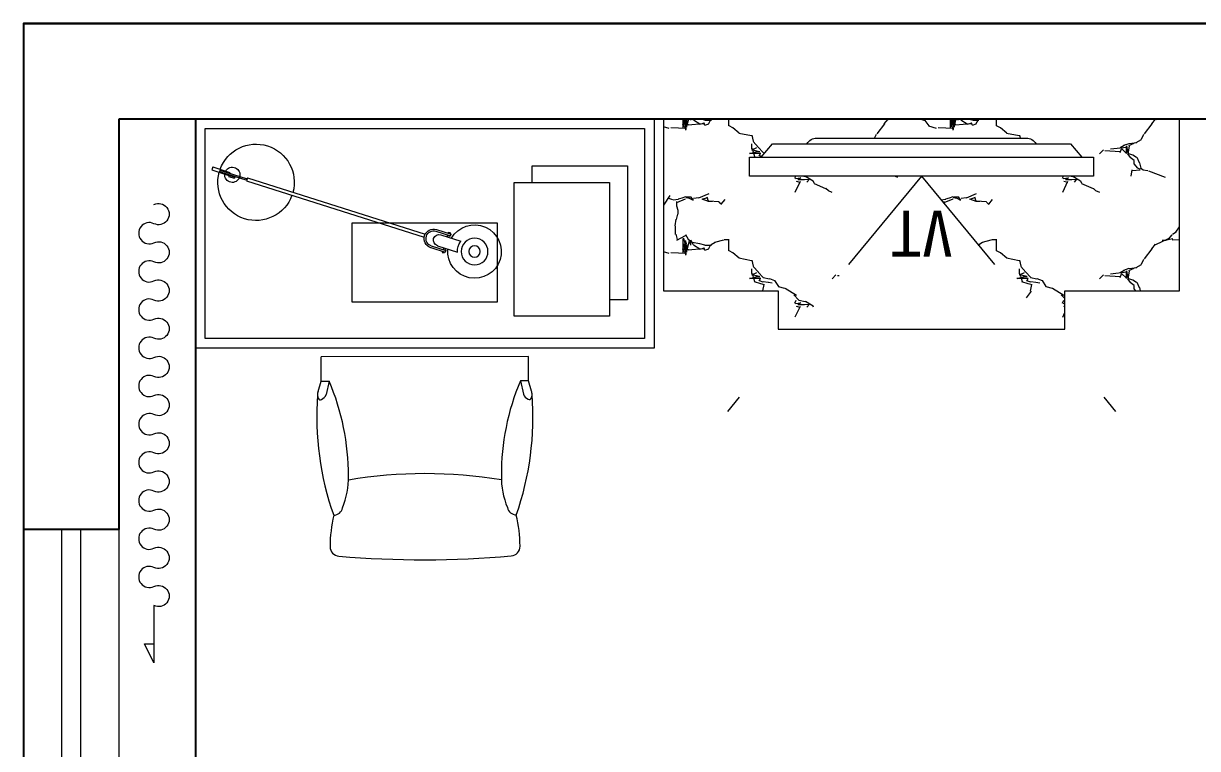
# Model space of a CAD drawing. Header units: millimetres. Extents: x 3162 to 221128, y -144913 to 11496.
# Drawn here: x 29278 to 32351, y -91443 to -89545 of the extents above; entities that cross this region are included whole.
import ezdxf
from ezdxf.enums import TextEntityAlignment as Align
from ezdxf.xclip import XClip

# ---------------------------------------------------------------- set-up
doc = ezdxf.new("R2010")
doc.units = ezdxf.units.MM
doc.header["$LTSCALE"] = 10
doc.header["$XCLIPFRAME"] = 2
doc.linetypes.add('ACAD_ISO03W100', pattern=[30, 12, -18])
doc.linetypes.add('HIDDEN', pattern=[9.525, 6.35, -3.175])
doc.layers.get('Defpoints').update_dxf_attribs({"color": 250})
for name, color, linetype, lineweight in [('FF-Curtain【平面窗帘】', 32, 'Continuous', 0), ('FF-Win【窗】', 132, 'Continuous', 0), ('FF-【活动成品家具】', 51, 'Continuous', 0)]:
    doc.layers.add(name, color=color, linetype=linetype, lineweight=lineweight)
doc.layers.add('WALL【墙体】', color=7, linetype='Continuous')
doc.styles.add('ROMANTIC', font='', dxfattribs={"bigfont": 'gbcbig.shx'})
doc.styles.get('ROMANTIC').set_extended_font_data('STXihei')

# ---------------------------------------------------------------- blocks, each defined once
blk = doc.blocks.new('hlw_3_1600_250')
for p, q in [((-0.5, 0.078125), (0.5, 0.078125)), ((-0.5, -0.078125), (0.5, -0.078125))]:
    blk.add_line(p, q)
at = {"linetype": 'HIDDEN', "ltscale": 15}
for p, q in [((-0.5, 0.015625), (0.5, 0.015625)), ((-0.5, -0.015625), (0.5, -0.015625))]:
    blk.add_line(p, q, dxfattribs=at)
blk = doc.blocks.new('tasklight')
at = {"color": 251}
for p, q in [((457.5, 270.3), (495.7, 282.4)), ((459, 265.6), (497.2, 277.6)), ((474.8, 265.3), (527.3, 281.8)), ((487.8, 282.5), (492.5, 284)), ((488.5, 280.1), (487.8, 282.5)), ((493.3, 281.6), (492.5, 284)), ((496.3, 272.1), (494.8, 276.8)), ((497.2, 277.6), (495.7, 282.4)), ((483.9, 236.7), (536.3, 253.2)), ((491.5, 270.6), (490, 275.3)), ((-25, 96.3), (440.3, 242.9)), ((-22.6, 88.7), (442.7, 235.3)), ((471.1, 227.4), (509.2, 239.4)), ((472.6, 222.7), (510.7, 234.7)), ((500.6, 242), (502.1, 237.2)), ((503.6, 232.4), (504.3, 230)), ((504.3, 230), (509.1, 231.5)), ((505.3, 243.5), (506.8, 238.7)), ((508.3, 233.9), (509.1, 231.5)), ((509.2, 239.4), (510.7, 234.7)), ((-96, 71.9), (-24.4, 94.4)), ((-22.6, 88.7), (-25, 96.3)), ((-115.6, 67.8), (-70.8, 81.9)), ((-113.2, 60.1), (-115.6, 67.8)), ((-113.2, 60.1), (-68.4, 74.3)), ((-94.8, 68), (-96, 71.9)), ((-94.8, 68), (-23.2, 90.6)), ((-71.7, 84.7), (-56.5, 89.6)), ((-70.8, 81.9), (-71.7, 84.7)), ((-55.6, 86.7), (-70.8, 81.9)), ((-70.8, 81.9), (-70.2, 80)), ((-69, 76.2), (-68.4, 74.3)), ((-67.4, 80.9), (-68, 82.8)), ((-57.8, 83.9), (-58.4, 85.8)), ((-55.6, 86.7), (-56.5, 89.6))]:
    blk.add_line(p, q, dxfattribs=at)
for radius in [35, 15]:
    blk.add_circle((572.3, 280.3), radius, dxfattribs=at)
for centre, radius, start, end in [((572.3, 280.3), 70, 209.8589, 185.1116), ((572.3, 280.3), 45, 178.014, 216.9565), ((465, 246.5), 25, 107.4853, 287.4853), ((465, 246.5), 20, 107.4853, 287.4853), ((479.4, 251), 15, 107.4853, 287.4853), ((0, 100), 100, 19.7777, 195.1928), ((0, 100), 100, 199.7777, 15.1928), ((-62, 80.5), 20, 209.0222, 185.9483)]:
    blk.add_arc(centre, radius, start, end, dxfattribs=at)
blk = doc.blocks.new('海龙_04090929')
at = {"color": 0, "linetype": 'ByBlock'}
for p, q in [((271.2, -44.5, 0), (-271.2, -45.4, 0)), ((-271.1, -109.6, 0), (-271.2, -45.4, 0)), ((271.3, -108.7, 0), (271.2, -44.5, 0)), ((-278.9, -136.2, 0), (-271.1, -109.6, 0)), ((-271.1, -109.6, 0), (-250.2, -109.5, 0)), ((-271.1, -109.6, 0), (-250.2, -109.5, 0)), ((-250.2, -109.5, 0), (-258, -144.4, 0)), ((-250.2, -109.5, 0), (-258, -144.4, 0)), ((250.4, -108.6, 0), (258.3, -143.6, 0)), ((271.3, -108.7, 0), (250.4, -108.6, 0)), ((250.4, -108.6, 0), (258.3, -143.6, 0)), ((271.3, -108.7, 0), (250.4, -108.6, 0)), ((279.2, -135.3, 0), (271.3, -108.7, 0))]:
    blk.add_line(p, q, dxfattribs=at)
at = {"ltscale": 500}
blk.add_lwpolyline([(600, 577.1), (600, -22.9), (-600, -22.9), (-600, 577.1)], close=True, dxfattribs=at)
at = {"color": 251}
for points in [[(575, 552.1), (575, 2.1), (-575, 2.1), (-575, 552.1)], [(483.8, 61), (233.8, 61), (233.8, 411), (483.8, 411)], [(-189.7, 304.9), (189.7, 304.9), (189.7, 97.6), (-189.7, 97.6)]]:
    blk.add_lwpolyline(points, close=True, dxfattribs=at)
blk.add_lwpolyline([(281, 411), (281, 453.9), (531, 453.9), (531, 103.9), (483.8, 103.9)], dxfattribs=at)
at = {"color": 0, "linetype": 'ByBlock'}
for centre, radius, start, end in [((-825.4, -356.4, 0), 625.9, 359.8413, 23.2355), ((-825.4, -356.4, 0), 625.9, 359.8413, 23.2355), ((826.4, -353.7, 0), 625.9, 156.949, 180.3432), ((826.4, -353.7, 0), 625.9, 156.949, 180.3432), ((490.4, -202.2, 0), 773.1, 175.8034, 199.5327), ((-255.2, -145.3, 0), 25.4, 158.9901, 180.625), ((-255.2, -145.3, 0), 25.4, 180.625, 200.6267), ((-255.2, -145.3, 0), 25.4, 180.625, 200.6267), ((-281.6, -135, 0), 25.4, 296.646, 338.2826), ((-281.6, -135, 0), 25.4, 296.646, 338.2826), ((-489.9, -203.8, 0), 773.1, 340.6518, 4.3811), ((281.9, -134.1, 0), 25.4, 201.9019, 243.5385), ((281.9, -134.1, 0), 25.4, 201.9019, 243.5385), ((273.4, -151.2, 0), 6.35, 243.5385, 339.5578), ((273.4, -151.2, 0), 6.35, 243.5385, 339.5578), ((255.5, -144.5, 0), 25.4, 359.5595, 21.1944), ((255.5, -144.5, 0), 25.4, 339.5578, 359.5595), ((255.5, -144.5, 0), 25.4, 339.5578, 359.5595), ((-273, -152, 0), 6.35, 200.6267, 296.646), ((-273, -152, 0), 6.35, 200.6267, 296.646), ((-411.2, -361.5, 0), 211.7, 337.8885, 0.9101), ((-411.2, -361.5, 0), 211.7, 337.8885, 0.9101), ((2.4, -1560, 0), 1208.4, 80.5641, 99.6204), ((2.4, -1560, 0), 1208.4, 80.5641, 99.6204), ((412.2, -360.1, 0), 211.7, 179.2744, 202.296), ((412.2, -360.1, 0), 211.7, 179.2744, 202.296), ((133.9, -545.8, 0), 381.7, 167.1139, 179.4864), ((-239.7, -435.3, 0), 25.4, 273.3566, 346.6742), ((-239.7, -435.3, 0), 25.4, 273.3566, 346.6742), ((241, -434.5, 0), 25.4, 193.5103, 266.8279), ((241, -434.5, 0), 25.4, 193.5103, 266.8279), ((-132.2, -546.2, 0), 381.7, 0.6981, 13.0706), ((-222.4, -542.6, 0), 25.4, 179.5077, 265.2204), ((224, -541.9, 0), 25.4, 274.9641, 0.6768), ((-3.4, 2077, 0), 2654.1, 265.2204, 274.9641)]:
    blk.add_arc(centre, radius, start, end, dxfattribs=at)
at = {"color": 251, "extrusion": (-2.3211e-12, 1.2757e-12, -1), "zscale": -1, "rotation": 180.1031689503806}
blk.add_blockref('tasklight', (441.3, 511.2, 0), dxfattribs=at)
blk = doc.blocks.new('海龙工具_液晶电视')
at = {"color": 251, "linetype": 'ACAD_ISO03W100', "ltscale": 2.5}
for q in [(-507.9, 716), (507.9, 716)]:
    blk.add_line((0, 100), q, dxfattribs=at)
blk.add_line((-450, 50), (450, 50))
at = {"color": 251}
blk.add_line((-300, 15), (300, 15), dxfattribs=at)
blk.add_lwpolyline([(-450, 50), (450, 50), (450, 100), (-450, 100)], close=True)
blk.add_lwpolyline([(-420, 50), (-390, 15), (-300, 15, 0.267949), (-274, 0), (274, 0, 0.267949), (300, 15), (390, 15), (420, 50)], format="xyb")
at = {"color": 250, "style": 'ROMANTIC', "text_generation_flag": 6}
blk.add_text('TV', height=120, rotation=180, dxfattribs=at).set_placement((0.8, 250.3), align=Align.MIDDLE)
blk = doc.blocks.new('液晶电视')
at = {"ltscale": 4}
blk.add_blockref('海龙工具_液晶电视', (0, 0), dxfattribs=at)
blk = doc.blocks.new('海龙_05060884')
at = {"layer": 'FF-【活动成品家具】'}
h = blk.add_hatch(dxfattribs=at)
h.set_pattern_fill('AA大理石深SC800', color=8, scale=700, pattern_type=2)
h.set_pattern_definition([(177.769103, (2569207.35, -1702093.014), (-700.00002183, -2.69e-05), [40.03034, -8366.3405]), (28.1136392, (2569187.35, -1702055.616), (700.0000028, 327.23196765), [26.45461, -5529.00824]), (76.6298055, (2569187.35, -1702002.636), (-1.05e-05, 327.2319275), [14.41496, -3012.71901]), (106.992819, (2569190.68, -1701979.26), (6.7e-06, 327.2319222), [11.40566, -2383.78875]), (21.8355897, (2569187.35, -1701955.89), (699.99999517, 327.2319006), [25.13679, -5253.58526]), (17.3096175, (2569190.68, -1701949.66), (700.0000145, 327.231969), [10.47438, -2189.14444]), (162.690382, (2569167.35, -1702091.46), (-700.0000325, 327.231908), [20.94876, -2178.67006]), (125.490837, (2569147.35, -1702085.22), (-4.3e-05, 327.231901), [17.22434, -1188.48149]), (162.690382, (2569137.35, -1702071.2), (-700.0000325, 327.231908), [10.47438, -2189.14444]), (136.925518, (2569127.35, -1702068.08), (-2e-05, 327.23191), [22.8165, -935.47517]), (3.3442344, (2569084.018, -1702054.058), (700.000013, 4.667e-05), [26.71214, -5582.84048]), (10.5914065, (2569067.35, -1702057.174), (1400.000031, 327.2319727), [16.95554, -3543.70772]), (0, (2569057.35, -1702057.17), (700, 327.23194), [10, -689.99994]), (103.370194, (2569187.35, -1702055.616), (-5.48e-05, 327.2319113), [14.41489, -3012.71901]), (90, (2569184, -1702041.6), (700, -4e-14), [10.90773, -316.32419]), (90, (2569184, -1702030.7), (700, -4e-14), [10.90773, -316.32419]), (78.995121, (2569184.02, -1702019.776), (-2.72e-05, 327.2319559), [17.46185, -3649.52189]), (90, (2569187.35, -1701968.35), (700, -4e-14), [12.46598, -314.76592]), (6.6658365, (2569177.35, -1701951.21), (699.9999705, 1.27e-05), [13.42411, -2805.63262]), (160.679045, (2569177.35, -1701951.21), (-699.9999937, 327.231933), [14.12908, -2952.97835]), (47.485996, (2568894.02, -1702156.9), (700.0000005, 654.4639248), [14.79793, -3092.76646]), (6.1571803, (2568904.018, -1702145.995), (2800.00001973, 327.23192843), [43.58473, -9109.2134]), (31.9352432, (2568947.35, -1702141.32), (699.9999716, 327.2319319), [11.78345, -2462.74511]), (19.3209546, (2568957.35, -1702135.09), (699.999996, 327.2319281), [14.12908, -2952.97835]), (8.8568723, (2568970.68, -1702130.41), (699.9999635, 5.46e-05), [20.24134, -2105.10111]), (30.29957, (2568990.684, -1702127.295), (700.0000166, 327.2319738), [15.44284, -3227.55244]), (61.8626245, (2569004.02, -1702119.5), (-3.7e-05, 327.231936), [14.13664, -1470.21231]), (52.9473395, (2569010.684, -1702107.038), (700.00000455, 981.6958246), [33.192334, -6937.19747]), (51.263996, (2569030.684, -1702080.55), (699.999997, 981.6958529), [15.98128, -3340.08304]), (25.054876, (2569040.68, -1702068.08), (700, -3e-06), [36.79571, -735.91427]), (47.485996, (2569074.02, -1702052.5), (700.0000005, 654.4639248), [14.79793, -3092.76646]), (31.9352432, (2569084.02, -1702041.59), (699.9999716, 327.2319319), [11.78345, -2462.74511]), (56.6470201, (2569094.018, -1702035.36), (700.0000012, 981.6958188), [24.25143, -5068.55181]), (90, (2569107.35, -1702015.1), (700, -4e-14), [15.582476, -311.64945]), (47.485996, (2569107.35, -1701999.52), (700.0000005, 654.4639248), [29.59586, -3077.96853]), (47.485996, (2569127.35, -1701977.704), (700.0000005, 654.4639248), [14.79793, -3092.76646]), (19.3209546, (2569137.35, -1701966.796), (699.999996, 327.2319281), [14.12908, -2952.97835]), (56.2378233, (2569150.684, -1701962.12), (699.99996254, 981.69585345), [29.98968, -6267.84088]), (25.054876, (2568970.68, -1702136.64), (700, -3e-06), [14.71827, -757.99171]), (80.6556929, (2568967.35, -1702156.9), (2.62e-05, 327.2319152), [20.52967, -4290.69354]), (160.679045, (2568980.684, -1702161.58), (-699.9999937, 327.231933), [14.12908, -2952.97835]), (148.064756, (2568990.68, -1702167.81), (-699.999967, 327.2319416), [11.78345, -2462.74511]), (115.424913, (2568997.35, -1702181.834), (-700.000029, 1636.1597197), [15.52817, -3245.38277]), (103.370194, (2569000.684, -1702195.86), (-5.48e-05, 327.2319113), [14.41489, -3012.71901]), (144.961427, (2569007.35, -1702200.53), (-700.0000265, 654.4638884), [8.14233, -1701.74844]), (173.334163, (2569020.684, -1702202.09), (-699.9999705, 1.88e-05), [13.42411, -2805.63262]), (158.418473, (2569064.018, -1702219.232), (-4199.99999472, 1636.15974199), [46.60026, -9739.4493]), (78.995121, (2568977.35, -1702217.674), (-2.72e-05, 327.2319559), [17.46185, -3649.52189]), (4.4550498, (2568980.684, -1702200.533), (700.0000104, 4.37e-05), [20.0606, -4192.66778]), (154.945124, (2569000.68, -1702198.97), (-700, -9e-07), [7.35917, -765.35081]), (132.514004, (2568994.02, -1702195.86), (-699.9999993, 654.463926), [14.79793, -3092.76646]), (90, (2568984, -1702184.95), (700, -4e-14), [9.34949, -317.88246]), (142.076999, (2568984.02, -1702175.6), (-700.0000235, 654.463844), [12.67686, -2649.46857]), (125.490837, (2568974.02, -1702167.81), (-4.3e-05, 327.231901), [11.48294, -1194.22296]), (99.344307, (2568967.35, -1702158.46), (-2.57e-05, 327.2319152), [20.5296, -4290.69354]), (90, (2568964, -1702156.9), (700, -4e-14), [18.69897, -308.53291]), (136.925518, (2568964.02, -1702156.9), (-2e-05, 327.23191), [18.2532, -940.03847]), (70.3775316, (2568947.35, -1702153.79), (1.97e-05, 327.231914), [9.92593, -2074.51804]), (175.54495, (2568947.35, -1702153.786), (-700.0000158, -2.36e-05), [40.1212, -4172.60718]), (148.064756, (2569544.02, -1702230.14), (-699.999967, 327.2319416), [23.56697, -2450.96166]), (35.0385725, (2569504.02, -1702225.47), (700.000032, 654.463882), [8.14233, -1701.74844]), (6.6658365, (2569520.684, -1702225.465), (699.9999705, 1.27e-05), [13.42411, -2805.63262]), (162.690382, (2569510.68, -1702233.26), (-700.0000325, 327.231908), [10.47438, -2189.14444]), (64.5750864, (2569497.35, -1702261.305), (699.9999829, 1636.1597424), [31.05627, -3229.8546]), (0, (2569504.02, -1702225.47), (700, 327.23194), [16.666664, -683.33328]), (118.137375, (2569547.35, -1702236.37), (-2.2e-05, 327.231903), [7.06832, -1477.28063]), (157.435521, (2569577.35, -1702248.84), (-699.9999875, 327.23189523), [32.48693, -6789.76837]), (136.925518, (2569584.02, -1702255.07), (-2e-05, 327.23191), [9.1266, -949.16507]), (154.945124, (2569594.02, -1702259.75), (-700, -9e-07), [11.03872, -761.67126]), (49.4476465, (2569527.35, -1702231.7), (700.0000126, 981.6957893), [10.25416, -2143.11958]), (51.263996, (2569304.02, -1701963.68), (699.999997, 981.6958529), [15.98128, -3340.08304]), (136.925518, (2569304.02, -1701963.68), (-2e-05, 327.23191), [9.1266, -949.16507]), (176.655765, (2569297.35, -1701957.447), (-700.00001707, -1.59e-05), [26.71214, -5582.84048]), (106.992819, (2569270.68, -1701955.89), (6.7e-06, 327.2319222), [11.40566, -2383.78875]), (19.3209546, (2569254.02, -1701949.655), (699.999996, 327.2319281), [14.12908, -2952.97835]), (159.49524, (2569270.684, -1701955.89), (-700.0000066, 327.2319549), [17.79407, -3718.95475]), (180, (2569280.7, -1701955.9), (-700, 327.23194), [10, -689.99994]), (22.2465213, (2569244.018, -1701944.98), (700.0000198, 327.23192524), [28.8113, -6021.55701]), (6.6658365, (2569230.684, -1701946.54), (699.9999705, 1.27e-05), [13.42411, -2805.63262]), (52.1215557, (2569400.684, -1702208.324), (700.0000225, 981.6958277), [21.71596, -4538.63158]), (78.995121, (2569414.02, -1702191.184), (-2.72e-05, 327.2319559), [17.46185, -3649.52189]), (162.690382, (2569417.35, -1702174.04), (-700.0000325, 327.231908), [10.47438, -2189.14444]), (164.332014, (2569407.35, -1702170.926), (-1399.9999669, 327.2319563), [17.30988, -3617.75911]), (104.970339, (2569390.684, -1702166.25), (-3.98e-05, 327.2319457), [12.90394, -2696.92402]), (109.622468, (2569387.35, -1702153.79), (-1.74e-05, 327.231914), [9.92593, -2074.51804]), (90, (2569384, -1702144.44), (700, -4e-14), [12.46598, -314.76592]), (25.054876, (2569384.02, -1702147.55), (700, -3e-06), [14.71827, -757.99171]), (166.844039, (2569404.02, -1702152.23), (-699.999993, 327.2319035), [20.53905, -1417.1955]), (0, (2569394.02, -1702152.23), (700, 327.23194), [10, -689.99994]), (15.667986, (2569377.35, -1702156.9), (1399.9999669, 327.2319563), [17.30988, -3617.75911]), (180, (2569394.02, -1702156.9), (-700, 327.23194), [16.666664, -683.33328]), (180, (2569407.35, -1702156.9), (-700, 327.23194), [13.333334, -686.66661]), (61.8626245, (2569404.02, -1702163.14), (-3.7e-05, 327.231936), [7.06832, -1477.28063]), (162.690382, (2569414.02, -1702166.25), (-700.0000325, 327.231908), [10.47438, -2189.14444]), (173.334163, (2569427.35, -1702167.81), (-699.9999705, 1.88e-05), [13.42411, -2805.63262]), (171.143127, (2569437.35, -1702169.37), (-699.9999743, -6e-06), [10.12067, -2115.22178]), (13.15596, (2569247.35, -1702080.55), (699.999983, 327.2319595), [13.6927, -1424.04185]), (146.796701, (2569247.35, -1702080.55), (-1400.0000003, 981.6958516), [19.91878, -4163.01753]), (118.137375, (2569230.68, -1702069.64), (-2.2e-05, 327.231903), [14.13664, -1470.21231]), (90, (2569224, -1702069.64), (700, -4e-14), [12.46598, -314.76592]), (113.162745, (2569224.02, -1702069.64), (-3.44e-05, 327.2319177), [8.47434, -1771.13755]), (75.873987, (2569214.018, -1702088.34), (699.99999423, 2945.08749146), [27.31624, -5709.08807]), (90, (2569214, -1702088.34), (700, -4e-14), [18.69897, -308.53291]), (106.992819, (2569214.02, -1702069.64), (6.7e-06, 327.2319222), [11.40566, -2383.78875]), (90, (2569210.7, -1702096.1), (700, -4e-14), [37.397934, -289.83395]), (95.3136086, (2569210.684, -1702096.13), (-1.335e-05, 327.2319124), [35.99435, -7522.8223]), (83.5762835, (2569204.018, -1702089.898), (3.255e-05, 327.23196893), [29.79375, -6226.89452]), (90, (2569204, -1702089.9), (700, -4e-14), [9.34949, -317.88246]), (76.6298055, (2569204.02, -1702080.55), (-1.05e-05, 327.2319275), [14.41496, -3012.71901]), (103.370194, (2569207.35, -1702066.524), (-5.48e-05, 327.2319113), [14.41489, -3012.71901]), (90, (2569204, -1702079), (700, -4e-14), [26.490205, -300.7417]), (133.553349, (2569507.35, -1702214.56), (-700.0000129, 654.4639115), [19.35087, -4044.33463]), (169.408593, (2569524.02, -1702217.674), (-1400.000041, 327.2319161), [16.95554, -3543.70772]), (6.6658365, (2569497.35, -1702222.35), (699.9999705, 1.27e-05), [13.42411, -2805.63262]), (66.837255, (2569497.35, -1702222.35), (-2.94e-05, 327.231945), [8.47434, -1771.13755]), (148.064756, (2569500.68, -1702202.09), (-699.999967, 327.2319416), [35.35042, -2439.17821]), (164.332014, (2569470.684, -1702183.39), (-1399.9999669, 327.2319563), [17.30988, -3617.75911]), (122.690182, (2569454.02, -1702178.72), (-699.9999866, 981.6958593), [18.51521, -3869.68155]), (160.679045, (2569444.02, -1702163.135), (-699.9999937, 327.231933), [14.12908, -2952.97835]), (169.408593, (2569430.684, -1702158.46), (-1400.000041, 327.2319161), [16.95554, -3543.70772]), (133.553349, (2569414.02, -1702155.344), (-700.0000129, 654.4639115), [19.35087, -4044.33463]), (130.552353, (2569400.68, -1702141.32), (-700.000004, 981.6957954), [20.50832, -2132.86542]), (102.074477, (2569387.35, -1702125.74), (-2.5e-05, 327.2319044), [15.93501, -3330.41737]), (169.408593, (2569384.02, -1702110.155), (-1400.000041, 327.2319161), [33.91108, -3526.75218]), (139.920946, (2569350.684, -1702103.92), (-700.0000024, 654.46388085), [21.78204, -4552.44356]), (154.945124, (2569334.02, -1702089.9), (-700, -9e-07), [11.03872, -761.67126]), (90, (2569324, -1702085.2), (700, -4e-14), [29.606696, -297.62523]), (0, (2569310.7, -1702055.6), (700, 327.23194), [13.333334, -686.66661]), (14.9560981, (2569287.35, -1702061.85), (1399.9999853, 327.2319453), [24.15147, -5047.66192]), (31.9352432, (2569277.35, -1702068.08), (699.9999716, 327.2319319), [11.78345, -2462.74511]), (61.8626245, (2569270.68, -1702080.55), (-3.7e-05, 327.231936), [14.13664, -1470.21231]), (17.3096175, (2569260.68, -1702083.66), (700.0000145, 327.231969), [10.47438, -2189.14444]), (118.137375, (2569260.68, -1702083.66), (-2.2e-05, 327.231903), [7.06832, -1477.28063]), (4.4550498, (2569217.35, -1702080.55), (700.0000104, 4.37e-05), [40.1212, -4172.60718]), (51.263996, (2569207.35, -1702093.014), (699.999997, 981.6958529), [15.98128, -3340.08304]), (0, (2569260.7, -1702069.64), (700, 327.23194), [16.666664, -683.33328]), (166.844039, (2569260.68, -1702069.64), (-699.999993, 327.2319035), [13.6927, -1424.04185]), (171.143127, (2569247.35, -1702066.52), (-699.9999743, -6e-06), [20.24134, -2105.10111]), (142.076999, (2569227.35, -1702063.41), (-700.0000235, 654.463844), [12.67686, -2649.46857]), (118.137375, (2569217.35, -1702055.62), (-2.2e-05, 327.231903), [14.13664, -1470.21231]), (90, (2569190.7, -1701988.6), (700, -4e-14), [9.34949, -317.88246]), (171.143127, (2569220.68, -1701948.1), (-699.9999743, -6e-06), [10.12067, -2115.22178]), (154.945124, (2569230.68, -1701952.77), (-700, -9e-07), [11.03872, -761.67126]), (125.490837, (2569230.68, -1701952.77), (-4.3e-05, 327.231901), [11.48294, -1194.22296]), (0, (2569210.7, -1701943.42), (700, 327.23194), [13.333334, -686.66661]), (17.3096175, (2569200.68, -1701946.54), (700.0000145, 327.231969), [10.47438, -2189.14444])])
h.paths.add_polyline_path([(675, -67), (675, 383), (-675, 383), (-675, -67), (-375, -67), (-375, -167), (-329.8, -167), (0, 233), (-450, 233), (-450, 283), (-420, 283), (-390, 318), (-300, 318, -0.267949), (-274, 333), (274, 333, -0.267949), (300, 318), (390, 318), (420, 283), (450, 283), (450, 233), (0, 233), (329.8, -167), (375, -167), (375, -67)])
blk.add_lwpolyline([(-675, 383), (-675, -67), (-375, -67), (-375, -167), (375, -167), (375, -67), (675, -67), (675, 383), (-675, 383)], dxfattribs=at)
at = {"layer": 'FF-【活动成品家具】', "xscale": -1, "rotation": 180}
blk.add_blockref('液晶电视', (0, 333), dxfattribs=at)
blk = doc.blocks.new('海龙_08067598')
at = {"layer": 'Defpoints'}
blk.add_line((-2925, 1875), (-2925, -1875), dxfattribs=at)
at = {"layer": 'FF-Curtain【平面窗帘】'}
blk.add_lwpolyline([(-3033.6, 1650.8, -1.6), (-3033.6, 1600.8, 1.6), (-3033.6, 1550.8, -1.6), (-3033.6, 1500.8, 1.6), (-3033.6, 1450.8, -1.6), (-3033.6, 1400.8, 1.6), (-3033.6, 1350.8, -1.6), (-3033.6, 1300.8, 1.6), (-3033.6, 1250.8, -1.6), (-3033.6, 1200.8, 1.6), (-3033.6, 1150.8, -1.6), (-3033.6, 1100.8, 1.6), (-3033.6, 1050.8, -1.6), (-3033.6, 1000.8, 1.6), (-3033.6, 950.8, -1.6), (-3033.6, 900.8, 1.6), (-3033.6, 850.8, -1.6), (-3033.6, 800.8, 1.6), (-3033.6, 750.8, -1.6), (-3033.6, 700.8, 1.6), (-3033.6, 650.8, -1.6), (-3033.6, 600.8), (-3033.6, 550.8), (-3033.6, 500.8), (-3033.6, 450.8), (-3058.6, 500.8), (-3033.6, 500.8)], format="xyb", dxfattribs=at)
at = {"layer": 'WALL【墙体】'}
for p, q in [((-3375, 2125), (3125, 2125)), ((-3125, 800), (-3125, 1875)), ((-3125, 1875), (3125, 1875)), ((-3125, 800), (-3375, 800))]:
    blk.add_line(p, q, dxfattribs=at)
at = {"layer": 'FF-Win【窗】', "xscale": 1600, "yscale": 1600, "zscale": 1600, "rotation": 90}
blk.add_blockref('hlw_3_1600_250', (-3250, 0), dxfattribs=at)
at = {"layer": 'FF-【活动成品家具】'}
for name, p in [('海龙_04090929', (-2325, 1297.9)), ('海龙_05060884', (-1025, 1492))]:
    blk.add_blockref(name, p, dxfattribs=at)

msp = doc.modelspace()

# ---------------------------------------------------------------- block references
at = {"layer": 'WALL【墙体】'}
ref = msp.add_blockref('海龙_08067598', (32653.3, -91669.5), dxfattribs=at)
XClip(ref).set_block_clipping_path([(-3375, -2125), (3375, 2125)])

doc.saveas('drawing.dxf')
